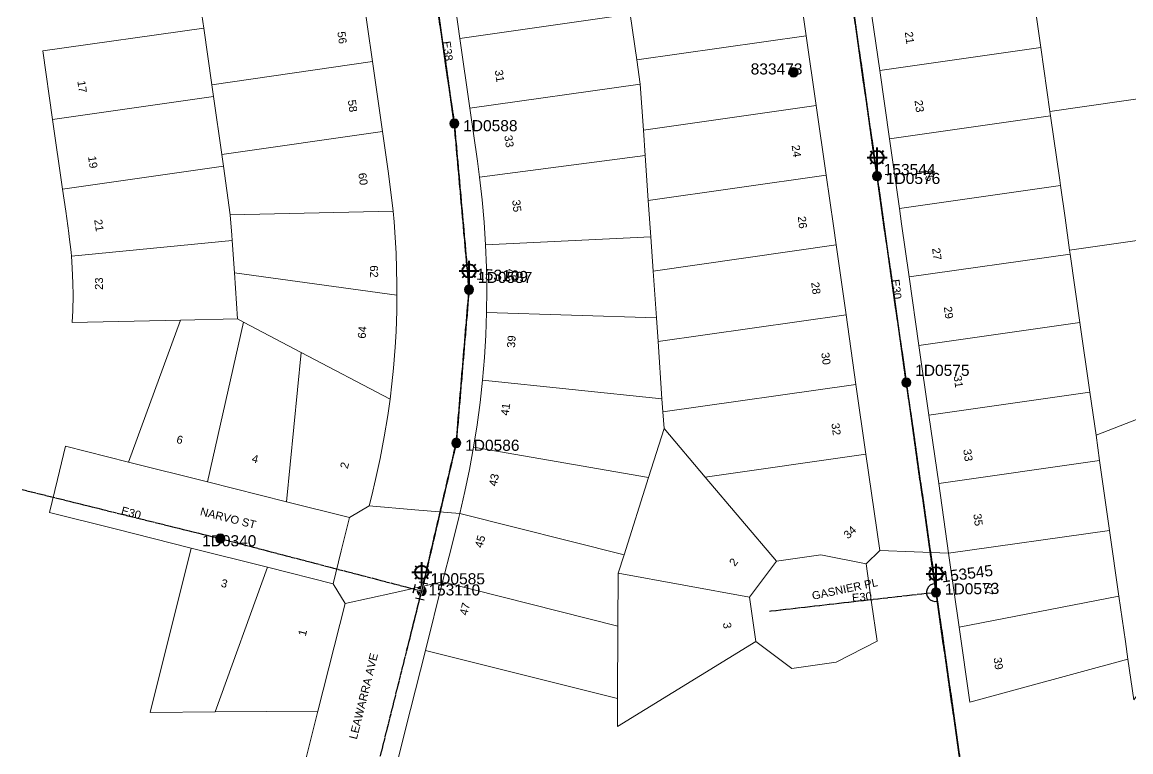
# Model space of a CAD drawing. Header units: metres. Extents: x 303026 to 304293, y 6173158 to 6174419.
# Drawn here: x 303055.3 to 303304.7, y 6173438.3 to 6173602.5 of the extents above; entities that cross this region are included whole.
import ezdxf
from ezdxf.enums import TextEntityAlignment as Align

# ---------------------------------------------------------------- set-up
doc = ezdxf.new("R2010")
doc.units = ezdxf.units.M
doc.linetypes.add('Cable Exist OH', pattern=[1, 1, 0])
doc.layers.get('0').update_dxf_attribs({"color": 6})
for name, color, linetype, lineweight in [('Cadastre Buildings_SP_EXT', 9, 'Continuous', 5), ('Cadastre Land Parcels_SP_EXT', 9, 'Continuous', 5), ('Cadastre Roads_SP_EXT', 9, 'Continuous', 5)]:
    doc.layers.add(name, color=color, linetype=linetype, lineweight=lineweight)
for name, color, linetype in [('Equip_SP_SL_EXT', 7, 'Continuous'), ('Mains_HV_EXT', 7, 'Continuous'), ('Mains_LV_EXT', 7, 'Continuous'), ('Mains_SL_EXT', 7, 'Continuous'), ('SupportsOH_SP_TR_HV_LV_SL_EXT', 7, 'Continuous')]:
    doc.layers.add(name, color=color, linetype=linetype)
doc.styles.add('iecARIAL', font='arial.ttf', dxfattribs={"height": 2})
doc.styles.add('POLE_LABEL', font='arial.ttf')
doc.styles.get("Standard").update_dxf_attribs({"font": 'arial.ttf'})

# ---------------------------------------------------------------- blocks, each defined once
blk = doc.blocks.new('SL_LANTERN_EXT')
at = {"lineweight": 40}
for p, q in [((-1.46, 5.68), (-1.06, 5.28)), ((0, 1.97), (0, 6.47)), ((1.46, 5.68), (1.06, 5.28)), ((-2.25, 4.22), (2.25, 4.22)), ((-1.46, 2.76), (-1.06, 3.16)), ((0, 0), (0, 2.72)), ((1.46, 2.76), (1.06, 3.16))]:
    blk.add_line(p, q, dxfattribs=at)
blk.add_circle((0, 4.22), 1.5, dxfattribs=at)
at = {"style": 'iecARIAL', "flags": 8}
blk.add_attdef('ASSET_NUM', (1.5, 1.5), '', height=2.5, dxfattribs=at)
for tag, p, height, flags in [('OPERATING_VOLTAGE', (0.98, -1.65), 0.2, 9), ('ORIENTATION', (0.98, -1.85), 0.2, 9), ('OWNED_BY', (0.98, -2.05), 0.2, 9), ('STATE', (0.98, -2.25), 0.2, 9), ('CONSTRUCTED_VOLTAGE', (0.98, -0.65), 0.2, 9), ('CONTROL_TYPE', (0.98, -0.85), 0.2, 9), ('LANTERN_PURPOSE', (0.98, -1.05), 0.2, 9), ('LANTERN_TYPE', (0.98, -1.25), 0.2, 9), ('NO_PHASES', (0.98, -1.45), 0.2, 9), ('USAGE', (0.98, -2.45), 0.2, 9), ('CEXIST', (0.98, -2.65), 0.2, 9), ('LNUMBER', (2.18, -3.25), 2.5, 8), ('CNEW', (0.98, -2.85), 0.2, 9), ('CNUMBER', (0.98, -3.05), 0.2, 9), ('CREMOVE', (0.98, -3.25), 0.2, 9), ('CREPLACE', (0.98, -3.45), 0.2, 9), ('LKINGHEIGHT', (0.98, -3.65), 0.2, 9), ('LBRACKET', (0.98, -3.85), 0.2, 9), ('LBRACKETVOCAB', (0.98, -4.05), 0.2, 9), ('LCATEGORY', (0.98, -4.25), 0.2, 9), ('LCHARGE1', (0.98, -4.45), 0.2, 9), ('LCHARGE1PERCENT', (0.98, -4.65), 0.2, 9), ('LCHARGE2', (0.98, -4.85), 0.2, 9), ('LCHARGE2PERCENT', (0.98, -5.05), 0.2, 9), ('LCHARGE3', (0.98, -5.25), 0.2, 9), ('LCHARGE3PERCENT', (0.98, -5.45), 0.2, 9), ('LEXIST', (0.98, -5.65), 0.2, 9), ('LLAMP', (0.98, -5.85), 0.2, 9), ('LLAMPVOCAB', (0.98, -6.05), 0.2, 9), ('LMAST', (0.98, -6.25), 0.2, 9), ('LMASTVOCAB', (0.98, -6.45), 0.2, 9), ('LNEW', (0.98, -6.65), 0.2, 9), ('LANTNUMBER', (0.98, -6.85), 0.2, 9), ('LOUTREACH', (0.98, -7.25), 0.2, 9), ('LOUTREACHVOCAB', (0.98, -7.45), 0.2, 9), ('LRATECODE', (0.98, -7.65), 0.2, 9), ('STREETNAME', (0.98, -9.25), 0.2, 9), ('SUBURB', (0.98, -9.45), 0.2, 1), ('LREMOVE', (0.98, -7.85), 0.2, 9), ('LREPLACE', (0.98, -8.05), 0.2, 9), ('LTYPE', (0.98, -8.25), 0.2, 9), ('LTYPEVOCAB', (0.98, -8.45), 0.2, 9), ('LEGEND', (0.98, -8.65), 0.2, 9), ('LOCATION', (0.98, -8.85), 0.2, 9), ('NOTES', (0.98, -9.05), 0.2, 9)]:
    blk.add_attdef(tag, p, '', height=height, dxfattribs=dict(flags=flags))
blk = doc.blocks.new('POLE_EXT')
blk.add_hatch(color=256).paths.add_polyline_path([(-1, 0, 1), (1, 0, 1)])
blk.add_lwpolyline([(-1, 0, 1), (1, 0, 1)], format="xyb", close=True)
for tag, height, flags, p in [('pNumber', 2.5, 8, (-17.84, 2.07)), ('OWNED_BY', 0.2, 9, (1.35, -0.4)), ('SPECIAL_USE', 0.2, 9, (1.35, -0.8)), ('STATE', 0.2, 9, (1.35, -1)), ('cLV', 0.2, 9, (1.35, -1.4)), ('hDepth', 0.2, 9, (1.35, -1.6)), ('hDia', 0.2, 9, (1.35, -1.8)), ('cHV', 0.2, 9, (1.35, -2)), ('PARENT', 0.2, 9, (1.35, -0.6)), ('USAGE', 0.2, 9, (1.35, -1.2)), ('LBRACKET', 0.2, 9, (1.35, -2.2)), ('LExisting', 0.2, 9, (1.35, -2.4)), ('cLinedev', 0.2, 9, (1.35, -3.4)), ('pExisting', 0.2, 9, (1.35, -3.8)), ('pFooting', 0.2, 9, (1.35, -4.4)), ('pNew', 0.2, 9, (1.35, -4.6)), ('pRelocate', 0.2, 9, (1.35, -5)), ('LANTNUMBER', 0.2, 9, (1.35, -2.6)), ('LOther', 0.2, 9, (1.35, -2.8)), ('LRemove', 0.2, 9, (1.35, -3)), ('LEGEND', 0.2, 9, (1.35, -3.2)), ('LOCATION', 0.2, 9, (1.35, -3.6)), ('PFNUMBER', 0.2, 9, (1.35, -4)), ('NEWPFNUMBER', 0.2, 9, (1.35, -4.2)), ('pRemove', 0.2, 9, (1.35, -5.2)), ('pReplace', 0.2, 9, (1.35, -5.4)), ('pStay', 0.2, 9, (1.35, -5.6)), ('pType', 0.2, 9, (1.35, -5.8)), ('cspan', 0.2, 9, (1.35, -6)), ('STREETNAME', 0.2, 9, (1.35, -6.2)), ('SUBURB', 0.2, 9, (1.35, -6.4)), ('OPERATED_BY', 0.2, 9, (1.36, -7.01)), ('NOTES', 0.2, 9, (1.35, -6.6)), ('MAINTAINED_BY', 0.2, 9, (1.36, -6.81))]:
    blk.add_attdef(tag, text='', height=height, dxfattribs=dict(flags=flags)).set_placement(p, align=Align.MIDDLE_LEFT)
at = {"style": 'POLE_LABEL'}
for tag, height, flags, p in [('ASSET_NUM', 2.5, 8, (2, 2)), ('STRUCTURE_PLANT_NUMBER', 0.2, 9, (1.35, 0.03)), ('STREET_CODE', 0.2, 9, (1.35, -0.2))]:
    blk.add_attdef(tag, text='', height=height, dxfattribs=dict(at, flags=flags)).set_placement(p, align=Align.MIDDLE_LEFT)
at = {"flags": 1}
blk.add_attdef('Z', (1.35, -7.33), '', height=0.2, dxfattribs=at)
blk = doc.blocks.new('End Shackle_EXT')
blk.add_wipeout([(0, 0.25), (1.81, 0.25), (1.82, -0.25), (0, -0.25)])
blk.add_line((1.81, -1), (1.81, 1))
at = {"flags": 1}
blk.add_attdef('Z', (0, 0), '', height=0.2, dxfattribs=at)
at = {"flags": 9}
for tag, p in [('CONNECTOR_TYPE', (0, 0)), ('CONSTRUCTED_VOLTAGE', (0, -0.2)), ('OPERATING_VOLTAGE', (0, -0.6)), ('ORIENTATION', (0, -0.8)), ('OWNED_BY', (0, -1)), ('STATE', (0, -1.2)), ('NO_PHASES', (0, -0.4)), ('USAGE', (0, -1.4)), ('NOTES', (0, -1.6))]:
    blk.add_attdef(tag, text='', height=0.2, dxfattribs=at).set_placement(p, align=Align.MIDDLE_LEFT)

msp = doc.modelspace()

# ---------------------------------------------------------------- linework, layer by layer
at = {"layer": 'Cadastre Buildings_SP_EXT', "linetype": 'Continuous'}
for points in [[(303335.87, 6173589.49), (303331.41, 6173620.73), (303282, 6173613.66), (303282.21, 6173612.18), (303284.4, 6173596.79), (303286.45, 6173582.43), (303335.87, 6173589.49)], [(303233.88, 6173583.75), (303231.65, 6173599.44), (303193.52, 6173594.01), (303194.29, 6173588.58), (303195.01, 6173578.21), (303233.88, 6173583.75)]]:
    msp.add_lwpolyline(points, close=True, dxfattribs=at)
at = {"layer": 'Cadastre Land Parcels_SP_EXT', "linetype": 'Continuous'}
for points in [[(303192.05, 6173604.27), (303191.28, 6173609.7), (303189.82, 6173619.96), (303151.51, 6173614.5), (303153.75, 6173598.81), (303192.05, 6173604.27)], [(303231.65, 6173599.44), (303229.41, 6173615.14), (303191.28, 6173609.7), (303192.05, 6173604.27), (303193.52, 6173594.01), (303231.65, 6173599.44)], [(303284.4, 6173596.79), (303282.21, 6173612.18), (303245.99, 6173607.02), (303248.18, 6173591.63), (303284.4, 6173596.79)], [(303134.1, 6173593.61), (303131.86, 6173609.3), (303095.69, 6173604.12), (303096.11, 6173601.17), (303097.93, 6173588.42), (303134.1, 6173593.61)], [(303194.29, 6173588.58), (303193.52, 6173594.01), (303192.05, 6173604.27), (303153.75, 6173598.81), (303155.99, 6173583.11), (303194.29, 6173588.58)], [(303098.3, 6173585.78), (303097.93, 6173588.42), (303096.11, 6173601.17), (303059.91, 6173596.02), (303062.1, 6173580.62), (303098.3, 6173585.78)], [(303286.59, 6173581.4), (303286.45, 6173582.43), (303284.4, 6173596.79), (303248.18, 6173591.63), (303250.38, 6173576.24), (303286.59, 6173581.4)], [(303136.34, 6173577.92), (303134.1, 6173593.61), (303097.93, 6173588.42), (303098.3, 6173585.78), (303100.16, 6173572.73), (303136.34, 6173577.92)], [(303340.32, 6173558.26), (303340.21, 6173559), (303335.87, 6173589.49), (303286.45, 6173582.43), (303286.59, 6173581.4), (303288.66, 6173566.95), (303288.83, 6173565.71), (303289.86, 6173558.47), (303290.9, 6173551.19), (303340.32, 6173558.26)], [(303195.41, 6173572.47), (303195.01, 6173578.21), (303194.29, 6173588.58), (303155.99, 6173583.11), (303157.69, 6173571.21), (303158.17, 6173567.59), (303195.41, 6173572.47)], [(303100.53, 6173570.09), (303100.16, 6173572.73), (303098.3, 6173585.78), (303062.1, 6173580.62), (303064.33, 6173564.93), (303100.53, 6173570.09)], [(303236.12, 6173568.06), (303233.88, 6173583.75), (303195.01, 6173578.21), (303195.41, 6173572.47), (303196.1, 6173562.36), (303236.12, 6173568.06)], [(303288.83, 6173565.71), (303288.66, 6173566.95), (303286.59, 6173581.4), (303250.38, 6173576.24), (303252.62, 6173560.55), (303288.83, 6173565.71)], [(303138.71, 6173559.96), (303137.7, 6173568.43), (303136.34, 6173577.92), (303100.16, 6173572.73), (303100.53, 6173570.09), (303102.09, 6173559.15), (303138.71, 6173559.96)], [(303196.67, 6173554.22), (303196.53, 6173556.19), (303196.1, 6173562.36), (303195.41, 6173572.47), (303158.17, 6173567.59), (303158.74, 6173562.54), (303159.18, 6173557.48), (303159.5, 6173552.41), (303196.67, 6173554.22)], [(303102.49, 6173553.37), (303102.41, 6173554.56), (303102.09, 6173559.15), (303100.53, 6173570.09), (303064.33, 6173564.93), (303065.1, 6173559.99), (303065.74, 6173555.03), (303065.86, 6173554.18), (303066.07, 6173552.46), (303066.25, 6173550.74), (303066.33, 6173549.88), (303102.49, 6173553.37)], [(303238.36, 6173552.36), (303237.75, 6173556.66), (303236.12, 6173568.06), (303196.1, 6173562.36), (303196.53, 6173556.19), (303196.67, 6173554.22), (303197.2, 6173546.5), (303238.36, 6173552.36)], [(303291.02, 6173550.32), (303290.9, 6173551.19), (303289.86, 6173558.47), (303288.83, 6173565.71), (303252.62, 6173560.55), (303253.11, 6173557.09), (303254.81, 6173545.16), (303291.02, 6173550.32)], [(303139.58, 6173543.44), (303139.51, 6173546.98), (303139.38, 6173550.53), (303139.19, 6173554.07), (303138.92, 6173557.6), (303138.71, 6173559.96), (303102.09, 6173559.15), (303102.41, 6173554.56), (303102.49, 6173553.37), (303103, 6173546.07), (303139.58, 6173541.08), (303139.58, 6173543.44)], [(303346.09, 6173528.67), (303345.28, 6173530.42), (303344.75, 6173531.77), (303344.29, 6173533.14), (303343.89, 6173534.53), (303343.56, 6173535.94), (303343.38, 6173536.89), (303343.23, 6173537.84), (303340.32, 6173558.26), (303290.9, 6173551.19), (303291.02, 6173550.32), (303293.22, 6173534.93), (303295.46, 6173519.24), (303296.84, 6173509.54), (303346.09, 6173528.67)], [(303090.91, 6173535.46), (303103.71, 6173535.73), (303103, 6173546.07), (303102.49, 6173553.37), (303066.33, 6173549.88), (303066.53, 6173547.25), (303066.69, 6173543.74), (303066.73, 6173541.1), (303066.66, 6173537.58), (303066.54, 6173534.99), (303066.54, 6173534.95), (303090.91, 6173535.46)], [(303197.2, 6173546.5), (303196.67, 6173554.22), (303159.5, 6173552.41), (303159.7, 6173547.33), (303159.77, 6173542.25), (303159.72, 6173537.17), (303197.93, 6173535.98), (303197.2, 6173546.5)], [(303240.6, 6173536.67), (303238.36, 6173552.36), (303197.2, 6173546.5), (303197.93, 6173535.98), (303198.3, 6173530.64), (303240.6, 6173536.67)], [(303293.22, 6173534.93), (303291.02, 6173550.32), (303254.81, 6173545.16), (303257.01, 6173529.76), (303293.22, 6173534.93)], [(303138.44, 6173521.15), (303138.79, 6173524.66), (303139.16, 6173529.34), (303139.37, 6173532.86), (303139.53, 6173537.55), (303139.58, 6173541.08), (303103, 6173546.07), (303103.71, 6173535.73), (303105.06, 6173535.02), (303118, 6173528.2), (303138.02, 6173517.65), (303138.44, 6173521.15)], [(303198.3, 6173530.64), (303197.93, 6173535.98), (303159.72, 6173537.17), (303159.55, 6173532.09), (303159.25, 6173527.02), (303158.83, 6173521.96), (303199.19, 6173517.73), (303198.3, 6173530.64)], [(303105.06, 6173535.02), (303103.71, 6173535.73), (303090.91, 6173535.46), (303079.22, 6173503.53), (303096.96, 6173499.07), (303105.06, 6173535.02)], [(303118, 6173528.2), (303105.06, 6173535.02), (303096.96, 6173499.07), (303114.7, 6173494.6), (303118, 6173528.2)], [(303242.84, 6173520.98), (303240.6, 6173536.67), (303198.3, 6173530.64), (303199.19, 6173517.73), (303199.39, 6173514.79), (303242.84, 6173520.98)], [(303295.46, 6173519.24), (303293.22, 6173534.93), (303257.01, 6173529.76), (303259.24, 6173514.07), (303295.46, 6173519.24)], [(303133.32, 6173493.69), (303133.9, 6173496), (303134.76, 6173499.57), (303135.8, 6173504.36), (303136.72, 6173509.18), (303137.51, 6173514.01), (303138.02, 6173517.65), (303118, 6173528.2), (303114.7, 6173494.6), (303128.88, 6173491.03), (303133.32, 6173493.69)], [(303355.8, 6173517.44), (303354.63, 6173518.3), (303353.5, 6173519.21), (303352.41, 6173520.18), (303351.38, 6173521.2), (303350.4, 6173522.26), (303349.46, 6173523.38), (303348.59, 6173524.53), (303347.51, 6173526.14), (303346.77, 6173527.39), (303346.09, 6173528.67), (303296.84, 6173509.54), (303297.65, 6173503.84), (303299.89, 6173488.15), (303301.99, 6173473.37), (303303.45, 6173463.18), (303304.02, 6173459.18), (303305.32, 6173450.05), (303355.8, 6173517.44)], [(303199.65, 6173511.04), (303199.39, 6173514.79), (303199.19, 6173517.73), (303158.83, 6173521.96), (303158.28, 6173516.91), (303157.62, 6173511.87), (303156.83, 6173506.86), (303196.18, 6173500.07), (303199.65, 6173511.04)], [(303245.08, 6173505.29), (303242.84, 6173520.98), (303199.39, 6173514.79), (303199.65, 6173511.04), (303208.9, 6173500.13), (303245.08, 6173505.29)], [(303297.65, 6173503.84), (303296.84, 6173509.54), (303295.46, 6173519.24), (303259.24, 6173514.07), (303261.44, 6173498.68), (303297.65, 6173503.84)], [(303224.94, 6173481.2), (303208.9, 6173500.13), (303199.65, 6173511.04), (303196.18, 6173500.07), (303190.66, 6173482.63), (303189.35, 6173478.49), (303218.87, 6173473.12), (303224.94, 6173481.2)], [(303196.18, 6173500.07), (303156.83, 6173506.86), (303155.91, 6173501.86), (303154.88, 6173496.89), (303153.72, 6173491.94), (303190.66, 6173482.63), (303196.18, 6173500.07)], [(303248.17, 6173483.59), (303245.08, 6173505.29), (303208.9, 6173500.13), (303224.94, 6173481.2), (303234.94, 6173482.63), (303245.1, 6173480.66), (303248.17, 6173483.59)], [(303299.89, 6173488.15), (303297.65, 6173503.84), (303261.44, 6173498.68), (303263.67, 6173482.99), (303299.89, 6173488.15)], [(303189.35, 6173478.49), (303190.66, 6173482.63), (303153.72, 6173491.94), (303153.49, 6173491.02), (303151.83, 6173484.4), (303149.85, 6173476.54), (303189.29, 6173466.6), (303189.35, 6173478.49)], [(303301.99, 6173473.37), (303299.89, 6173488.15), (303263.67, 6173482.99), (303266.04, 6173466.39), (303301.99, 6173473.37)], [(303098.65, 6173447.31), (303110.45, 6173479.84), (303093.31, 6173484.16), (303084.02, 6173447.21), (303098.65, 6173447.31)], [(303121.8, 6173447.48), (303127.89, 6173471.69), (303125.23, 6173476.12), (303110.45, 6173479.84), (303098.65, 6173447.31), (303121.8, 6173447.48)], [(303220.3, 6173463.12), (303218.87, 6173473.12), (303189.35, 6173478.49), (303189.29, 6173466.6), (303189.2, 6173450.29), (303189.17, 6173444.05), (303220.3, 6173463.12)], [(303189.29, 6173466.6), (303149.85, 6173476.54), (303145.98, 6173461.16), (303189.2, 6173450.29), (303189.29, 6173466.6)], [(303304.02, 6173459.18), (303303.45, 6173463.18), (303301.99, 6173473.37), (303266.04, 6173466.39), (303268.45, 6173449.49), (303304.02, 6173459.18)]]:
    msp.add_lwpolyline(points, close=True, dxfattribs=at)
at = {"layer": 'Cadastre Roads_SP_EXT', "linetype": 'Continuous'}
for points in [[(303131.86, 6173609.3), (303134.1, 6173593.61), (303136.34, 6173577.92), (303137.7, 6173568.43), (303138.71, 6173559.96), (303138.92, 6173557.6), (303139.19, 6173554.07), (303139.38, 6173550.53), (303139.51, 6173546.98), (303139.58, 6173543.44), (303139.58, 6173541.08), (303139.53, 6173537.55), (303139.37, 6173532.86), (303139.16, 6173529.34), (303138.79, 6173524.66), (303138.44, 6173521.15), (303138.02, 6173517.65), (303137.51, 6173514.01), (303136.72, 6173509.18), (303135.8, 6173504.36), (303134.76, 6173499.57), (303133.9, 6173496), (303133.32, 6173493.69), (303143.56, 6173492.81), (303153.72, 6173491.94), (303154.88, 6173496.89), (303154.88, 6173496.89), (303155.91, 6173501.86), (303156.83, 6173506.86), (303157.62, 6173511.87), (303158.28, 6173516.91), (303158.83, 6173521.96), (303159.25, 6173527.02), (303159.55, 6173532.09), (303159.72, 6173537.17), (303159.77, 6173542.25), (303159.7, 6173547.33), (303159.5, 6173552.41), (303159.18, 6173557.48), (303158.74, 6173562.54), (303158.17, 6173567.59), (303157.69, 6173571.21), (303155.99, 6173583.11), (303153.75, 6173598.81), (303151.51, 6173614.5)], [(303229.41, 6173615.14), (303231.65, 6173599.44), (303233.88, 6173583.75), (303236.12, 6173568.06), (303237.75, 6173556.66), (303238.36, 6173552.36), (303240.6, 6173536.67), (303242.84, 6173520.98), (303245.08, 6173505.29), (303248.17, 6173483.59), (303255.93, 6173483.29), (303263.67, 6173482.99), (303261.44, 6173498.68), (303261.44, 6173498.68), (303259.24, 6173514.07), (303257.01, 6173529.76), (303254.81, 6173545.16), (303253.11, 6173557.09), (303252.62, 6173560.55), (303250.38, 6173576.24), (303248.18, 6173591.63), (303245.99, 6173607.02)]]:
    msp.add_lwpolyline(points, dxfattribs=at)
for points in [[(303127.06, 6173483.58), (303128.88, 6173491.03), (303114.7, 6173494.6), (303096.96, 6173499.07), (303079.22, 6173503.53), (303065.04, 6173507.1), (303063.2, 6173499.62), (303061.38, 6173492.19), (303076.16, 6173488.47), (303093.31, 6173484.16), (303110.45, 6173479.84), (303125.23, 6173476.12), (303127.06, 6173483.58)], [(303238.37, 6173458.48), (303247.58, 6173463.21), (303246.33, 6173471.95), (303245.1, 6173480.66), (303234.94, 6173482.63), (303224.94, 6173481.2), (303218.87, 6173473.12), (303220.3, 6173463.12), (303228.37, 6173457.06), (303238.37, 6173458.48)], [(303137.36, 6173426.87), (303141.52, 6173443.43), (303145.98, 6173461.16), (303149.85, 6173476.54), (303138.87, 6173474.11), (303127.89, 6173471.69), (303121.8, 6173447.48), (303116.97, 6173428.27), (303112.58, 6173410.83), (303122.19, 6173407.62), (303131.72, 6173404.44), (303137.36, 6173426.87)]]:
    msp.add_lwpolyline(points, close=True, dxfattribs=at)
at = {"layer": 'Mains_LV_EXT', "linetype": 'Cable Exist OH'}
for points in [[(303146.95, 6173618.05), (303152.47, 6173579.7)], [(303240.96, 6173614.33), (303247.57, 6173567.84)], [(303152.47, 6173579.7), (303155.8, 6173542.31)], [(303247.57, 6173567.84), (303254.15, 6173521.41)], [(303155.8, 6173542.31), (303152.91, 6173507.8)], [(303254.15, 6173521.41), (303260.84, 6173474.18)], [(303055.26, 6173497.34), (303099.84, 6173486.31)], [(303260.84, 6173474.18), (303223.36, 6173469.91)], [(303260.84, 6173474.18), (303266.92, 6173431.74)]]:
    msp.add_lwpolyline(points, dxfattribs=at)
at = {"layer": 'Mains_LV_EXT', "linetype": 'Continuous'}
msp.add_lwpolyline([(303260.56, 6173476.16, 1.072838), (303261.12, 6173472.21)], format="xyb", dxfattribs=at)
at = {"layer": 'Mains_SL_EXT', "linetype": 'Cable Exist OH'}
for points in [[(303155.8, 6173542.31), (303152.47, 6173579.7), (303146.95, 6173618.05)], [(303247.57, 6173567.84), (303240.96, 6173614.33)], [(303260.84, 6173474.18), (303254.15, 6173521.54), (303247.57, 6173567.84)], [(303260.84, 6173474.18), (303223.36, 6173469.91)], [(303272.77, 6173392.23), (303266.92, 6173431.74), (303260.84, 6173474.18)]]:
    msp.add_lwpolyline(points, dxfattribs=at)

# ---------------------------------------------------------------- block references
at = {"layer": 'Equip_SP_SL_EXT'}
ref = msp.add_blockref('SL_LANTERN_EXT', (303247.57, 6173567.84), dxfattribs=at)
ref.add_attrib('ASSET_NUM', '153544', dxfattribs={"layer": '0', "height": 2.5, "style": 'iecARIAL'}).set_placement((303249.07, 6173569.34), align=Align.MIDDLE_LEFT)
ref = msp.add_blockref('SL_LANTERN_EXT', (303155.8, 6173542.31), dxfattribs=at)
ref.add_attrib('ASSET_NUM', '153109', dxfattribs={"layer": '0', "height": 2.5, "rotation": 357.1231, "style": 'iecARIAL'}).set_placement((303157.3, 6173543.81), align=Align.BOTTOM_LEFT)
ref = msp.add_blockref('SL_LANTERN_EXT', (303145.14, 6173474.51), dxfattribs=at)
ref.add_attrib('ASSET_NUM', '153110', dxfattribs={"layer": '0', "height": 2.5, "rotation": 359.9967, "style": 'iecARIAL'}).set_placement((303146.64, 6173476.01), align=Align.TOP_LEFT)
ref = msp.add_blockref('SL_LANTERN_EXT', (303260.84, 6173474.18), dxfattribs=at)
ref.add_attrib('ASSET_NUM', '153545', dxfattribs={"layer": '0', "height": 2.5, "rotation": 7.6104, "style": 'iecARIAL'}).set_placement((303262.34, 6173475.68), align=Align.BOTTOM_LEFT)
at = {"layer": 'SupportsOH_SP_TR_HV_LV_SL_EXT'}
ref = msp.add_blockref('POLE_EXT', (303228.8, 6173591.22), dxfattribs=at)
ref.add_attrib('ASSET_NUM', '833473', dxfattribs={"layer": '0', "height": 2.5, "style": 'POLE_LABEL'}).set_placement((303230.8, 6173591.97), align=Align.MIDDLE_RIGHT)
ref = msp.add_blockref('POLE_EXT', (303152.47, 6173579.7), dxfattribs=at)
ref.add_attrib('ASSET_NUM', '1D0588', dxfattribs={"layer": '0', "height": 2.5, "style": 'POLE_LABEL'}).set_placement((303154.47, 6173580.45), align=Align.TOP_LEFT)
ref = msp.add_blockref('POLE_EXT', (303247.57, 6173567.84), dxfattribs=at)
ref.add_attrib('ASSET_NUM', '1D0576', dxfattribs={"layer": '0', "height": 2.5, "style": 'POLE_LABEL'}).set_placement((303249.57, 6173568.59), align=Align.TOP_LEFT)
ref = msp.add_blockref('POLE_EXT', (303155.8, 6173542.31), dxfattribs=at)
ref.add_attrib('ASSET_NUM', '1D0587', dxfattribs={"layer": '0', "height": 2.5, "style": 'POLE_LABEL'}).set_placement((303157.8, 6173543.06), align=Align.BOTTOM_LEFT)
ref = msp.add_blockref('POLE_EXT', (303254.15, 6173521.41), dxfattribs=at)
ref.add_attrib('ASSET_NUM', '1D0575', dxfattribs={"layer": '0', "height": 2.5, "style": 'POLE_LABEL'}).set_placement((303256.15, 6173522.16), align=Align.BOTTOM_LEFT)
ref = msp.add_blockref('POLE_EXT', (303152.91, 6173507.8), dxfattribs=at)
ref.add_attrib('ASSET_NUM', '1D0586', dxfattribs={"layer": '0', "height": 2.5, "style": 'POLE_LABEL'}).set_placement((303154.91, 6173508.55), align=Align.TOP_LEFT)
ref = msp.add_blockref('POLE_EXT', (303099.84, 6173486.31), dxfattribs=at)
ref.add_attrib('ASSET_NUM', '1D0340', dxfattribs={"layer": '0', "height": 2.5, "style": 'POLE_LABEL'}).set_placement((303101.84, 6173487.06), align=Align.TOP_CENTER)
ref = msp.add_blockref('POLE_EXT', (303145.14, 6173474.51), dxfattribs=at)
ref.add_attrib('ASSET_NUM', '1D0585', dxfattribs={"layer": '0', "height": 2.5, "style": 'POLE_LABEL'}).set_placement((303147.14, 6173475.26), align=Align.BOTTOM_LEFT)
ref = msp.add_blockref('POLE_EXT', (303260.84, 6173474.18), dxfattribs=at)
ref.add_attrib('ASSET_NUM', '1D0573', dxfattribs={"layer": '0', "height": 2.5, "rotation": 0.8938, "style": 'POLE_LABEL'}).set_placement((303262.84, 6173474.93), align=Align.MIDDLE_LEFT)

# ---------------------------------------------------------------- texts
at = {"layer": 'Cadastre Land Parcels_SP_EXT'}
for s, rotation, p in [('56', 278.0433, (303126.15, 6173600.28)), ('21', 278.1715, (303253.81, 6173600.25)), ('31', 278.45, (303161.58, 6173591.64)), ('17', 278.1432, (303067.67, 6173589.24)), ('58', 277.9928, (303128.52, 6173584.91)), ('23', 278.0949, (303256, 6173584.85)), ('33', 278.4776, (303163.71, 6173576.95)), ('24', 278.2518, (303228.36, 6173574.75)), ('19', 278.0191, (303070.08, 6173572.26)), ('60', 278.0808, (303130.87, 6173568.47)), ('25', 277.9741, (303258.2, 6173569.31)), ('35', 276.4404, (303165.49, 6173562.45)), ('21', 279.0036, (303071.45, 6173558.02)), ('26', 276.8134, (303229.74, 6173558.74)), ('27', 277.9355, (303259.95, 6173551.6)), ('62', 271.4403, (303133.49, 6173547.77)), ('23', 89.8861, (303073.43, 6173542.26)), ('37', 89.6072, (303166.46, 6173544.28)), ('28', 277.9576, (303232.74, 6173543.91)), ('29', 277.9354, (303262.59, 6173538.41)), ('64', 85.4404, (303132.53, 6173531.24)), ('39', 85.8726, (303166.11, 6173529.16)), ('30', 277.9572, (303235.01, 6173528.07)), ('31', 277.9357, (303264.8, 6173522.89)), ('41', 82.1042, (303164.68, 6173513.9)), ('32', 277.9574, (303237.29, 6173512.18)), ('6', 345.9482, (303089.83, 6173507.85)), ('4', 345.799, (303106.79, 6173503.55)), ('33', 277.9357, (303266.96, 6173506.33)), ('2', 75.7253, (303128.48, 6173501.88)), ('43', 78.2808, (303161.98, 6173497.95)), ('35', 278.0428, (303269.22, 6173491.8)), ('34', 43.2241, (303241.05, 6173486.11)), ('45', 75.0919, (303158.78, 6173484.07)), ('2', 53.0097, (303215.59, 6173479.92)), ('3', 346.1944, (303099.85, 6173475.51)), ('37', 277.9745, (303271.53, 6173476.16)), ('47', 76.0725, (303155.38, 6173468.89)), ('3', 278.5418, (303212.89, 6173467.31)), ('1', 75.9121, (303119.04, 6173464.23)), ('39', 278.1104, (303273.78, 6173459.46))]:
    msp.add_text(s, height=1.8, rotation=rotation, dxfattribs=at).set_placement(p)
at = {"layer": 'Cadastre Roads_SP_EXT'}
for s, rotation, p in [('NARVO ST', 346.0099, (303095.16, 6173491.6)), ('GASNIER PL', 11.9776, (303233.14, 6173472.52)), ('LEAWARRA AVE', 76.0109, (303130.54, 6173441.01))]:
    msp.add_text(s, height=1.8, rotation=rotation, dxfattribs=at).set_placement(p)
at = {"layer": 'Mains_LV_EXT'}
for s, rotation, p in [('E38', 277.2569, (303149.83, 6173598.11)), ('E30', 276.8481, (303250.8, 6173544.54)), ('E30', 344.8693, (303077.39, 6173491.82)), ('E30', 5.4111, (303242.03, 6173472.06))]:
    msp.add_text(s, height=1.8, rotation=rotation, dxfattribs=at).set_placement(p)

# ---------------------------------------------------------------- next in the draw order: block references
at = {"layer": 'Mains_LV_EXT', "rotation": 76.61679035009519}
msp.add_blockref('End Shackle_EXT', (303145.14, 6173474.51), dxfattribs=at)

# ---------------------------------------------------------------- next in the draw order: block references
at = {"layer": 'Mains_LV_EXT', "rotation": 256.0818919682117}
msp.add_blockref('End Shackle_EXT', (303145.14, 6173474.51), dxfattribs=at)

# ---------------------------------------------------------------- next in the draw order: block references
at = {"layer": 'Mains_LV_EXT', "rotation": 164.6696527969207}
msp.add_blockref('End Shackle_EXT', (303145.14, 6173474.51), dxfattribs=at)

# ---------------------------------------------------------------- next in the draw order: block references
at = {"layer": 'Mains_SL_EXT', "rotation": 164.8533265022635}
msp.add_blockref('End Shackle_EXT', (303145.14, 6173474.51), dxfattribs=at)

# ---------------------------------------------------------------- next in the draw order: linework, layer by layer
at = {"layer": 'Mains_HV_EXT', "linetype": 'Cable Exist OH'}
for points in [[(303124.28, 6173390.1), (303133.47, 6173427.8), (303142.44, 6173463.67), (303145.14, 6173474.51), (303152.91, 6173507.8), (303155.8, 6173542.31), (303152.46, 6173579.83), (303146.95, 6173618.05), (303141.06, 6173659.31), (303135.83, 6173695.66)], [(303124.28, 6173390.1), (303174.81, 6173379.19), (303228.96, 6173386.05), (303272.68, 6173392.05), (303240.96, 6173614.33)]]:
    msp.add_lwpolyline(points, dxfattribs=at)
at = {"layer": 'Mains_LV_EXT', "linetype": 'Cable Exist OH'}
for points in [[(303152.91, 6173507.8), (303145.14, 6173474.51)], [(303099.84, 6173486.31), (303145.14, 6173474.51)], [(303133.47, 6173427.8), (303145.14, 6173474.51)]]:
    msp.add_lwpolyline(points, dxfattribs=at)
at = {"layer": 'Mains_SL_EXT', "linetype": 'Cable Exist OH'}
for points in [[(303145.14, 6173474.51), (303152.91, 6173507.8), (303155.8, 6173542.31)], [(303055.26, 6173497.34), (303099.84, 6173486.31), (303145.14, 6173474.51)], [(303124.28, 6173390.1), (303133.47, 6173427.8), (303145.14, 6173474.51)]]:
    msp.add_lwpolyline(points, dxfattribs=at)

doc.saveas('drawing.dxf')
